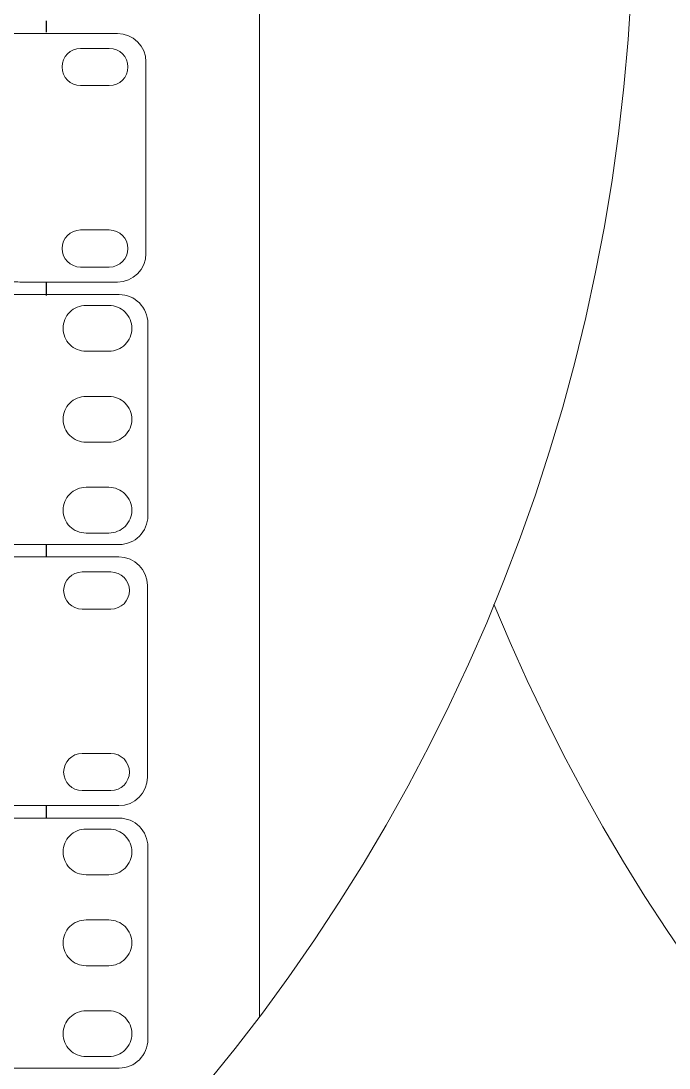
# Model space of a CAD drawing. Header units: millimetres. Extents: x 1256 to 2931, y 3298 to 3694.
# Drawn here: x 1501.72 to 1527.51, y 3572.91 to 3614.61 of the extents above; entities that cross this region are included whole.
import ezdxf

# ---------------------------------------------------------------- set-up
doc = ezdxf.new("R2010")
doc.units = ezdxf.units.MM
doc.layers.get('0').update_dxf_attribs({"color": 250, "lineweight": 5})
for name, color, linetype, lineweight in [('(B) 1U - NVR', 250, 'Continuous', 5), ('(C)1U - Gestion Cable', 250, 'Continuous', 5), ('Canales', 250, 'Continuous', 25), ('Rack 1 - 2', 250, 'Continuous', 5)]:
    doc.layers.add(name, color=color, linetype=linetype, lineweight=lineweight)

# ---------------------------------------------------------------- blocks, each defined once
blk = doc.blocks.new('1U - Patch Panel 24P RJ45')
at = {"color": 250, "linetype": 'Continuous', "lineweight": 5}
for p, q in [((23468.04, 734.67), (23057.51, 734.67)), ((23481.76, 734.67), (23468.04, 734.67)), ((23480.46, 732.23), (23475.82, 732.23)), ((23486.39, 698.99), (23486.39, 730.03)), ((23486.39, 730.03), (23486.39, 698.99)), ((23475.82, 726.21), (23480.46, 726.21)), ((23480.46, 702.81), (23475.82, 702.81)), ((23475.82, 696.79), (23480.46, 696.79)), ((23468.04, 694.36), (23481.76, 694.36))]:
    blk.add_line(p, q, dxfattribs=at)
for centre, radius, start, end in [((23481.76, 730.03), 4.63, 0, 90), ((23475.82, 729.22), 3.01, 90, 270), ((23480.46, 729.22), 3.01, 270, 90), ((23475.82, 699.8), 3.01, 90, 270), ((23480.46, 699.8), 3.01, 270, 90), ((23481.76, 698.99), 4.63, 270, 0)]:
    blk.add_arc(centre, radius, start, end, dxfattribs=at)
at = {"color": 250, "linetype": 'Continuous', "lineweight": 5, "start_tangent": (0.999429, 0.033791), "end_tangent": (1, -0.000961)}
blk.add_spline([(23463.87, 694.36), (23464.88, 694.38), (23466.36, 694.37), (23468.04, 694.36)], degree=3, dxfattribs=at)
blk = doc.blocks.new('1U - Peine Cable Rack')
at = {"layer": '(C)1U - Gestion Cable'}
for points in [[(-5.8, 37.7), (466.8, 37.7, -0.414214), (471.8, 32.7), (471.8, -1, -0.414214), (466.8, -6), (-5.8, -6, -0.414214), (-10.8, -1), (-10.8, 32.7, -0.414214)], [(465, 27.8), (461, 27.8, -0.414214), (457, 31.8), (457, 31.8, -0.414214), (461, 35.8), (465, 35.8, -0.414214), (469, 31.8), (469, 31.8, -0.414214)], [(465, 11.9), (461, 11.9, -0.414214), (457, 15.9), (457, 15.9, -0.414214), (461, 19.9), (465, 19.9, -0.414214), (469, 15.9), (469, 15.9, -0.414214)], [(465, -4), (461, -4, -0.414214), (457, 0), (457, 0, -0.414214), (461, 4), (465, 4, -0.414214), (469, 0), (469, 0, -0.414214)]]:
    blk.add_lwpolyline(points, format="xyb", close=True, dxfattribs=at)

msp = doc.modelspace()

# ---------------------------------------------------------------- linework, layer by layer
at = {"layer": '(B) 1U - NVR'}
msp.add_circle((1451.756, 3619.581), 74.337, dxfattribs=at)
msp.add_arc((1589.318, 3619.581), 74.337, 202.29212, 157.70788, dxfattribs=at)
at = {"layer": 'Canales'}
for p, q in [((1502.717, 3614.605), (1502.717, 3614.156)), ((1502.717, 3604.206), (1502.717, 3603.667)), ((1502.717, 3593.762), (1502.717, 3593.264)), ((1502.717, 3583.359), (1502.717, 3582.864))]:
    msp.add_line(p, q, dxfattribs=at)
at = {"layer": 'Rack 1 - 2'}
msp.add_line((1511.21, 3574.958), (1511.21, 3664.203), dxfattribs=at)

# ---------------------------------------------------------------- block references
for name, p, xscale, yscale, zscale in [('1U - Patch Panel 24P RJ45', (-4263.665, 3433.61), 0.2456893006503179, 0.2456893006503179, 0.2456893006503179), ('1U - Peine Cable Rack', (1399.331, 3595.125), 0.2277103047353735, 0.2277103047353735, 0.2277103047353735), ('1U - Patch Panel 24P RJ45', (-4263.603, 3412.764), 0.2456893006503179, 0.2456893006503179, 0.2456893006503179), ('1U - Peine Cable Rack', (1399.331, 3574.279), 0.2277103047353735, 0.2277103047353735, 0.2277103047353735)]:
    msp.add_blockref(name, p, dxfattribs=dict(xscale=xscale, yscale=yscale, zscale=zscale))

doc.saveas('drawing.dxf')
